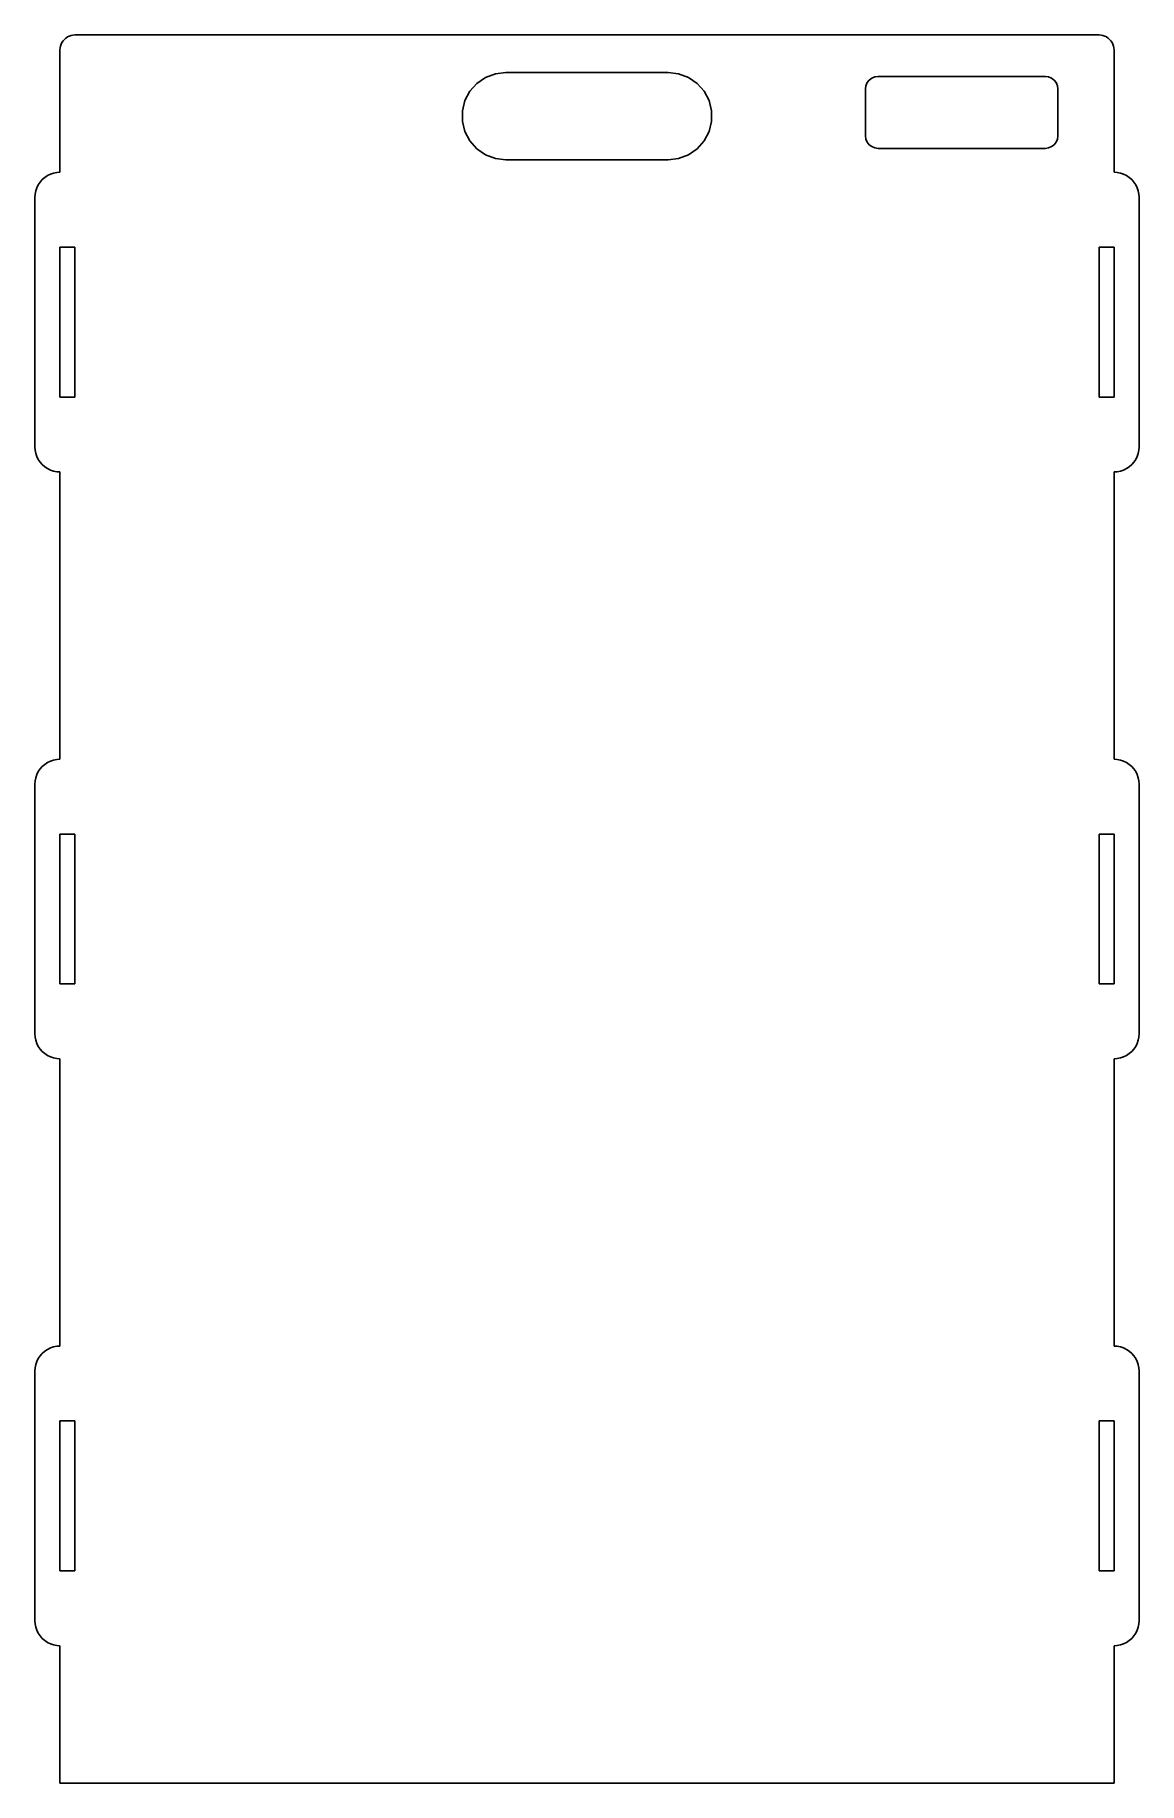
# Model space of a CAD drawing. Header units: metres. Extents: x 2258 to 2700, y -1855 to -1155.
import ezdxf

# ---------------------------------------------------------------- set-up
doc = ezdxf.new("R2010")
doc.units = ezdxf.units.M

msp = doc.modelspace()

# ---------------------------------------------------------------- linework, layer by layer
for p, q in [((2273.02, -1154.85, 6), (2272.25, -1155, 6)), ((2273.8, -1154.8, 6), (2273.02, -1154.85, 6)), ((2273.8, -1154.8, 6), (2683.8, -1154.8, 6)), ((2683.8, -1154.8, 6), (2684.58, -1154.85, 6)), ((2684.58, -1154.85, 6), (2685.35, -1155, 6)), ((2267.85, -1160.02, 6), (2267.8, -1160.8, 6)), ((2267.8, -1209.8, 6), (2267.8, -1160.8, 6)), ((2268, -1159.25, 6), (2267.85, -1160.02, 6)), ((2268.26, -1158.5, 6), (2268, -1159.25, 6)), ((2268.6, -1157.8, 6), (2268.26, -1158.5, 6)), ((2269.04, -1157.15, 6), (2268.6, -1157.8, 6)), ((2269.56, -1156.56, 6), (2269.04, -1157.15, 6)), ((2270.15, -1156.04, 6), (2269.56, -1156.56, 6)), ((2270.8, -1155.6, 6), (2270.15, -1156.04, 6)), ((2271.5, -1155.26, 6), (2270.8, -1155.6, 6)), ((2272.25, -1155, 6), (2271.5, -1155.26, 6)), ((2685.35, -1155, 6), (2686.1, -1155.26, 6)), ((2686.1, -1155.26, 6), (2686.8, -1155.6, 6)), ((2686.8, -1155.6, 6), (2687.45, -1156.04, 6)), ((2687.45, -1156.04, 6), (2688.04, -1156.56, 6)), ((2688.04, -1156.56, 6), (2688.56, -1157.15, 6)), ((2688.56, -1157.15, 6), (2689, -1157.8, 6)), ((2689, -1157.8, 6), (2689.34, -1158.5, 6)), ((2689.34, -1158.5, 6), (2689.6, -1159.25, 6)), ((2689.6, -1159.25, 6), (2689.75, -1160.02, 6)), ((2689.75, -1160.02, 6), (2689.8, -1160.8, 6)), ((2689.8, -1209.8, 6), (2689.8, -1160.8, 6)), ((2431.9, -1177.36, 6), (2434.7, -1174.2, 6)), ((2434.7, -1174.2, 6), (2438.17, -1171.8, 6)), ((2438.17, -1171.8, 6), (2442.11, -1170.31, 6)), ((2442.11, -1170.31, 6), (2446.3, -1169.8, 6)), ((2446.3, -1169.8, 6), (2511.3, -1169.8, 6)), ((2515.49, -1170.31, 6), (2511.3, -1169.8, 6)), ((2519.43, -1171.8, 6), (2515.49, -1170.31, 6)), ((2522.9, -1174.2, 6), (2519.43, -1171.8, 6)), ((2525.7, -1177.36, 6), (2522.9, -1174.2, 6)), ((2590.3, -1176.4, 6), (2590.47, -1175.11, 6)), ((2590.47, -1175.11, 6), (2590.97, -1173.9, 6)), ((2590.97, -1173.9, 6), (2591.76, -1172.86, 6)), ((2591.76, -1172.86, 6), (2592.8, -1172.07, 6)), ((2592.8, -1172.07, 6), (2594.01, -1171.57, 6)), ((2594.01, -1171.57, 6), (2595.3, -1171.4, 6)), ((2595.3, -1171.4, 6), (2662.3, -1171.4, 6)), ((2662.3, -1171.4, 6), (2663.59, -1171.57, 6)), ((2663.59, -1171.57, 6), (2664.8, -1172.07, 6)), ((2664.8, -1172.07, 6), (2665.84, -1172.86, 6)), ((2665.84, -1172.86, 6), (2666.63, -1173.9, 6)), ((2666.63, -1173.9, 6), (2667.13, -1175.11, 6)), ((2667.13, -1175.11, 6), (2667.3, -1176.4, 6)), ((2428.93, -1185.19, 6), (2429.94, -1181.09, 6)), ((2429.94, -1181.09, 6), (2431.9, -1177.36, 6)), ((2527.66, -1181.09, 6), (2525.7, -1177.36, 6)), ((2528.67, -1185.19, 6), (2527.66, -1181.09, 6)), ((2590.3, -1195.2, 6), (2590.3, -1176.4, 6)), ((2667.3, -1176.4, 6), (2667.3, -1195.2, 6)), ((2428.93, -1189.41, 6), (2428.93, -1185.19, 6)), ((2429.94, -1193.51, 6), (2428.93, -1189.41, 6)), ((2527.66, -1193.51, 6), (2528.67, -1189.41, 6)), ((2528.67, -1189.41, 6), (2528.67, -1185.19, 6)), ((2431.9, -1197.24, 6), (2429.94, -1193.51, 6)), ((2525.7, -1197.24, 6), (2527.66, -1193.51, 6)), ((2590.47, -1196.49, 6), (2590.3, -1195.2, 6)), ((2590.97, -1197.7, 6), (2590.47, -1196.49, 6)), ((2667.13, -1196.49, 6), (2666.63, -1197.7, 6)), ((2667.3, -1195.2, 6), (2667.13, -1196.49, 6)), ((2434.7, -1200.4, 6), (2431.9, -1197.24, 6)), ((2438.17, -1202.8, 6), (2434.7, -1200.4, 6)), ((2442.11, -1204.29, 6), (2438.17, -1202.8, 6)), ((2515.49, -1204.29, 6), (2519.43, -1202.8, 6)), ((2519.43, -1202.8, 6), (2522.9, -1200.4, 6)), ((2522.9, -1200.4, 6), (2525.7, -1197.24, 6)), ((2591.76, -1198.74, 6), (2590.97, -1197.7, 6)), ((2592.8, -1199.53, 6), (2591.76, -1198.74, 6)), ((2594.01, -1200.03, 6), (2592.8, -1199.53, 6)), ((2595.3, -1200.2, 6), (2594.01, -1200.03, 6)), ((2662.3, -1200.2, 6), (2595.3, -1200.2, 6)), ((2663.59, -1200.03, 6), (2662.3, -1200.2, 6)), ((2664.8, -1199.53, 6), (2663.59, -1200.03, 6)), ((2665.84, -1198.74, 6), (2664.8, -1199.53, 6)), ((2666.63, -1197.7, 6), (2665.84, -1198.74, 6)), ((2262.8, -1211.14, 6), (2263.97, -1210.56, 6)), ((2263.97, -1210.56, 6), (2265.21, -1210.14, 6)), ((2265.21, -1210.14, 6), (2266.49, -1209.89, 6)), ((2266.49, -1209.89, 6), (2267.8, -1209.8, 6)), ((2446.3, -1204.8, 6), (2442.11, -1204.29, 6)), ((2511.3, -1204.8, 6), (2446.3, -1204.8, 6)), ((2511.3, -1204.8, 6), (2515.49, -1204.29, 6)), ((2691.11, -1209.89, 6), (2689.8, -1209.8, 6)), ((2692.39, -1210.14, 6), (2691.11, -1209.89, 6)), ((2693.63, -1210.56, 6), (2692.39, -1210.14, 6)), ((2694.8, -1211.14, 6), (2693.63, -1210.56, 6)), ((2257.89, -1218.49, 6), (2258.14, -1217.21, 6)), ((2258.14, -1217.21, 6), (2258.56, -1215.97, 6)), ((2258.56, -1215.97, 6), (2259.14, -1214.8, 6)), ((2259.14, -1214.8, 6), (2259.87, -1213.71, 6)), ((2259.87, -1213.71, 6), (2260.73, -1212.73, 6)), ((2260.73, -1212.73, 6), (2261.71, -1211.87, 6)), ((2261.71, -1211.87, 6), (2262.8, -1211.14, 6)), ((2695.89, -1211.87, 6), (2694.8, -1211.14, 6)), ((2696.87, -1212.73, 6), (2695.89, -1211.87, 6)), ((2697.73, -1213.71, 6), (2696.87, -1212.73, 6)), ((2698.46, -1214.8, 6), (2697.73, -1213.71, 6)), ((2699.04, -1215.97, 6), (2698.46, -1214.8, 6)), ((2699.46, -1217.21, 6), (2699.04, -1215.97, 6)), ((2699.71, -1218.49, 6), (2699.46, -1217.21, 6)), ((2257.8, -1219.8, 6), (2257.89, -1218.49, 6)), ((2257.8, -1319.8, 6), (2257.8, -1219.8, 6)), ((2699.8, -1219.8, 6), (2699.71, -1218.49, 6)), ((2699.8, -1219.8, 6), (2699.8, -1319.8, 6)), ((2267.8, -1239.8, 6), (2267.8, -1299.8, 6)), ((2273.8, -1239.8, 6), (2267.8, -1239.8, 6)), ((2273.8, -1299.8, 6), (2273.8, -1239.8, 6)), ((2683.8, -1239.8, 6), (2683.8, -1299.8, 6)), ((2689.8, -1239.8, 6), (2683.8, -1239.8, 6)), ((2689.8, -1299.8, 6), (2689.8, -1239.8, 6)), ((2267.8, -1299.8, 6), (2273.8, -1299.8, 6)), ((2683.8, -1299.8, 6), (2689.8, -1299.8, 6)), ((2257.89, -1321.11, 6), (2257.8, -1319.8, 6)), ((2258.14, -1322.39, 6), (2257.89, -1321.11, 6)), ((2258.56, -1323.63, 6), (2258.14, -1322.39, 6)), ((2699.04, -1323.63, 6), (2699.46, -1322.39, 6)), ((2699.46, -1322.39, 6), (2699.71, -1321.11, 6)), ((2699.71, -1321.11, 6), (2699.8, -1319.8, 6)), ((2259.14, -1324.8, 6), (2258.56, -1323.63, 6)), ((2259.87, -1325.89, 6), (2259.14, -1324.8, 6)), ((2260.73, -1326.87, 6), (2259.87, -1325.89, 6)), ((2261.71, -1327.73, 6), (2260.73, -1326.87, 6)), ((2262.8, -1328.46, 6), (2261.71, -1327.73, 6)), ((2263.97, -1329.04, 6), (2262.8, -1328.46, 6)), ((2265.21, -1329.46, 6), (2263.97, -1329.04, 6)), ((2266.49, -1329.71, 6), (2265.21, -1329.46, 6)), ((2267.8, -1329.8, 6), (2266.49, -1329.71, 6)), ((2267.8, -1329.8, 6), (2267.8, -1444.8, 6)), ((2689.8, -1329.8, 6), (2691.11, -1329.71, 6)), ((2689.8, -1329.8, 6), (2689.8, -1444.8, 6)), ((2691.11, -1329.71, 6), (2692.39, -1329.46, 6)), ((2692.39, -1329.46, 6), (2693.63, -1329.04, 6)), ((2693.63, -1329.04, 6), (2694.8, -1328.46, 6)), ((2694.8, -1328.46, 6), (2695.89, -1327.73, 6)), ((2695.89, -1327.73, 6), (2696.87, -1326.87, 6)), ((2696.87, -1326.87, 6), (2697.73, -1325.89, 6)), ((2697.73, -1325.89, 6), (2698.46, -1324.8, 6)), ((2698.46, -1324.8, 6), (2699.04, -1323.63, 6)), ((2259.87, -1448.71, 6), (2259.14, -1449.8, 6)), ((2260.73, -1447.73, 6), (2259.87, -1448.71, 6)), ((2261.71, -1446.87, 6), (2260.73, -1447.73, 6)), ((2262.8, -1446.14, 6), (2261.71, -1446.87, 6)), ((2263.97, -1445.56, 6), (2262.8, -1446.14, 6)), ((2265.21, -1445.14, 6), (2263.97, -1445.56, 6)), ((2266.49, -1444.89, 6), (2265.21, -1445.14, 6)), ((2267.8, -1444.8, 6), (2266.49, -1444.89, 6)), ((2689.8, -1444.8, 6), (2691.11, -1444.89, 6)), ((2691.11, -1444.89, 6), (2692.39, -1445.14, 6)), ((2692.39, -1445.14, 6), (2693.63, -1445.56, 6)), ((2693.63, -1445.56, 6), (2694.8, -1446.14, 6)), ((2694.8, -1446.14, 6), (2695.89, -1446.87, 6)), ((2695.89, -1446.87, 6), (2696.87, -1447.73, 6)), ((2696.87, -1447.73, 6), (2697.73, -1448.71, 6)), ((2697.73, -1448.71, 6), (2698.46, -1449.8, 6)), ((2257.89, -1453.49, 6), (2257.8, -1454.8, 6)), ((2257.8, -1554.8, 6), (2257.8, -1454.8, 6)), ((2258.14, -1452.21, 6), (2257.89, -1453.49, 6)), ((2258.56, -1450.97, 6), (2258.14, -1452.21, 6)), ((2259.14, -1449.8, 6), (2258.56, -1450.97, 6)), ((2698.46, -1449.8, 6), (2699.04, -1450.97, 6)), ((2699.04, -1450.97, 6), (2699.46, -1452.21, 6)), ((2699.46, -1452.21, 6), (2699.71, -1453.49, 6)), ((2699.71, -1453.49, 6), (2699.8, -1454.8, 6)), ((2699.8, -1454.8, 6), (2699.8, -1554.8, 6)), ((2267.8, -1474.8, 6), (2267.8, -1534.8, 6)), ((2273.8, -1474.8, 6), (2267.8, -1474.8, 6)), ((2273.8, -1534.8, 6), (2273.8, -1474.8, 6)), ((2683.8, -1474.8, 6), (2683.8, -1534.8, 6)), ((2689.8, -1474.8, 6), (2683.8, -1474.8, 6)), ((2689.8, -1534.8, 6), (2689.8, -1474.8, 6)), ((2267.8, -1534.8, 6), (2273.8, -1534.8, 6)), ((2683.8, -1534.8, 6), (2689.8, -1534.8, 6)), ((2257.89, -1556.11, 6), (2257.8, -1554.8, 6)), ((2258.14, -1557.39, 6), (2257.89, -1556.11, 6)), ((2258.56, -1558.63, 6), (2258.14, -1557.39, 6)), ((2259.14, -1559.8, 6), (2258.56, -1558.63, 6)), ((2259.87, -1560.89, 6), (2259.14, -1559.8, 6)), ((2260.73, -1561.87, 6), (2259.87, -1560.89, 6)), ((2696.87, -1561.87, 6), (2697.73, -1560.89, 6)), ((2697.73, -1560.89, 6), (2698.46, -1559.8, 6)), ((2698.46, -1559.8, 6), (2699.04, -1558.63, 6)), ((2699.04, -1558.63, 6), (2699.46, -1557.39, 6)), ((2699.46, -1557.39, 6), (2699.71, -1556.11, 6)), ((2699.71, -1556.11, 6), (2699.8, -1554.8, 6)), ((2261.71, -1562.73, 6), (2260.73, -1561.87, 6)), ((2262.8, -1563.46, 6), (2261.71, -1562.73, 6)), ((2263.97, -1564.04, 6), (2262.8, -1563.46, 6)), ((2265.21, -1564.46, 6), (2263.97, -1564.04, 6)), ((2266.49, -1564.71, 6), (2265.21, -1564.46, 6)), ((2267.8, -1564.8, 6), (2266.49, -1564.71, 6)), ((2267.8, -1564.8, 6), (2267.8, -1679.8, 6)), ((2689.8, -1564.8, 6), (2691.11, -1564.71, 6)), ((2689.8, -1564.8, 6), (2689.8, -1679.8, 6)), ((2691.11, -1564.71, 6), (2692.39, -1564.46, 6)), ((2692.39, -1564.46, 6), (2693.63, -1564.04, 6)), ((2693.63, -1564.04, 6), (2694.8, -1563.46, 6)), ((2694.8, -1563.46, 6), (2695.89, -1562.73, 6)), ((2695.89, -1562.73, 6), (2696.87, -1561.87, 6)), ((2266.49, -1679.89, 6), (2265.21, -1680.14, 6)), ((2267.8, -1679.8, 6), (2266.49, -1679.89, 6)), ((2689.8, -1679.8, 6), (2691.11, -1679.89, 6)), ((2691.11, -1679.89, 6), (2692.39, -1680.14, 6)), ((2258.56, -1685.97, 6), (2258.14, -1687.21, 6)), ((2259.14, -1684.8, 6), (2258.56, -1685.97, 6)), ((2259.87, -1683.71, 6), (2259.14, -1684.8, 6)), ((2260.73, -1682.73, 6), (2259.87, -1683.71, 6)), ((2261.71, -1681.87, 6), (2260.73, -1682.73, 6)), ((2262.8, -1681.14, 6), (2261.71, -1681.87, 6)), ((2263.97, -1680.56, 6), (2262.8, -1681.14, 6)), ((2265.21, -1680.14, 6), (2263.97, -1680.56, 6)), ((2692.39, -1680.14, 6), (2693.63, -1680.56, 6)), ((2693.63, -1680.56, 6), (2694.8, -1681.14, 6)), ((2694.8, -1681.14, 6), (2695.89, -1681.87, 6)), ((2695.89, -1681.87, 6), (2696.87, -1682.73, 6)), ((2696.87, -1682.73, 6), (2697.73, -1683.71, 6)), ((2697.73, -1683.71, 6), (2698.46, -1684.8, 6)), ((2698.46, -1684.8, 6), (2699.04, -1685.97, 6)), ((2699.04, -1685.97, 6), (2699.46, -1687.21, 6)), ((2257.89, -1688.49, 6), (2257.8, -1689.8, 6)), ((2257.8, -1789.8, 6), (2257.8, -1689.8, 6)), ((2258.14, -1687.21, 6), (2257.89, -1688.49, 6)), ((2699.46, -1687.21, 6), (2699.71, -1688.49, 6)), ((2699.71, -1688.49, 6), (2699.8, -1689.8, 6)), ((2699.8, -1689.8, 6), (2699.8, -1789.8, 6)), ((2267.8, -1709.8, 6), (2267.8, -1769.8, 6)), ((2273.8, -1709.8, 6), (2267.8, -1709.8, 6)), ((2273.8, -1769.8, 6), (2273.8, -1709.8, 6)), ((2689.8, -1709.8, 6), (2683.8, -1709.8, 6)), ((2683.8, -1709.8, 6), (2683.8, -1769.8, 6)), ((2689.8, -1769.8, 6), (2689.8, -1709.8, 6)), ((2267.8, -1769.8, 6), (2273.8, -1769.8, 6)), ((2683.8, -1769.8, 6), (2689.8, -1769.8, 6)), ((2257.8, -1789.8, 6), (2257.89, -1791.11, 6)), ((2257.89, -1791.11, 6), (2258.14, -1792.39, 6)), ((2699.46, -1792.39, 6), (2699.71, -1791.11, 6)), ((2699.71, -1791.11, 6), (2699.8, -1789.8, 6)), ((2258.14, -1792.39, 6), (2258.56, -1793.63, 6)), ((2258.56, -1793.63, 6), (2259.14, -1794.8, 6)), ((2259.14, -1794.8, 6), (2259.87, -1795.89, 6)), ((2259.87, -1795.89, 6), (2260.73, -1796.87, 6)), ((2260.73, -1796.87, 6), (2261.71, -1797.73, 6)), ((2261.71, -1797.73, 6), (2262.8, -1798.46, 6)), ((2262.8, -1798.46, 6), (2263.97, -1799.04, 6)), ((2693.63, -1799.04, 6), (2694.8, -1798.46, 6)), ((2694.8, -1798.46, 6), (2695.89, -1797.73, 6)), ((2695.89, -1797.73, 6), (2696.87, -1796.87, 6)), ((2696.87, -1796.87, 6), (2697.73, -1795.89, 6)), ((2697.73, -1795.89, 6), (2698.46, -1794.8, 6)), ((2698.46, -1794.8, 6), (2699.04, -1793.63, 6)), ((2699.04, -1793.63, 6), (2699.46, -1792.39, 6)), ((2263.97, -1799.04, 6), (2265.21, -1799.46, 6)), ((2265.21, -1799.46, 6), (2266.49, -1799.71, 6)), ((2266.49, -1799.71, 6), (2267.8, -1799.8, 6)), ((2267.8, -1799.8, 6), (2267.8, -1854.8, 6)), ((2689.8, -1799.8, 6), (2691.11, -1799.71, 6)), ((2689.8, -1799.8, 6), (2689.8, -1854.8, 6)), ((2691.11, -1799.71, 6), (2692.39, -1799.46, 6)), ((2692.39, -1799.46, 6), (2693.63, -1799.04, 6)), ((2689.8, -1854.8, 6), (2267.8, -1854.8, 6))]:
    msp.add_line(p, q)

doc.saveas('drawing.dxf')
